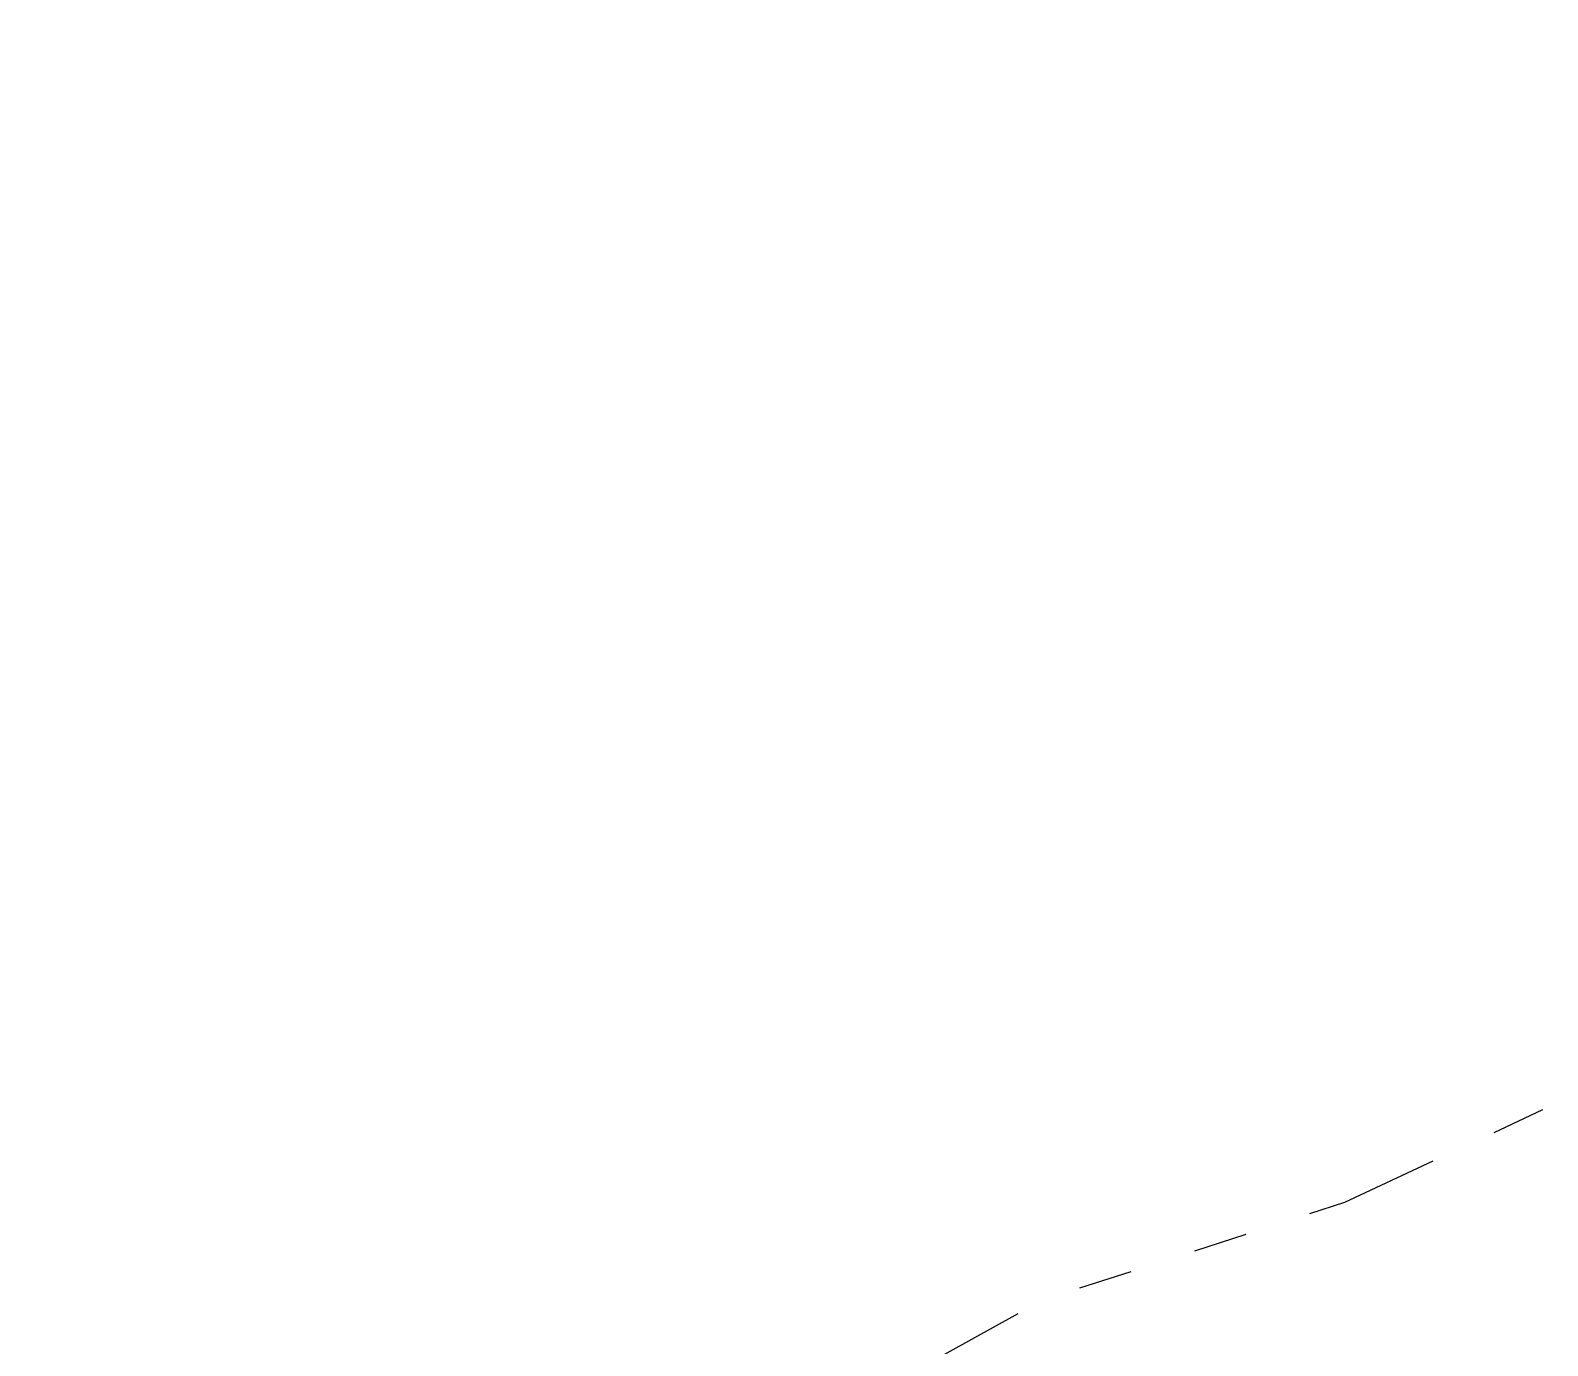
# Model space of a CAD drawing. Header units: feet. Extents: x 2175025 to 2179063, y 467811 to 470338.
# Drawn here: x 2176343.564 to 2176346.388, y 470127.303 to 470129.752 of the extents above; entities that cross this region are included whole.
import ezdxf

# ---------------------------------------------------------------- set-up
doc = ezdxf.new("R2010")
doc.units = ezdxf.units.FT
doc.header["$LTSCALE"] = 0.5
doc.header["$MEASUREMENT"] = 0
doc.linetypes.add('DIVIDE', pattern=[1.25, 0.5, -0.25, 0, -0.25, 0, -0.25])
doc.layers.add('EC', color=35, linetype='DIVIDE')
doc.layers.add('wetlands_formatted', color=70, linetype='CONTINUOUS')

msp = doc.modelspace()

# ---------------------------------------------------------------- hatches: boundary and pattern name
at = {"layer": 'wetlands_formatted'}
h = msp.add_hatch(dxfattribs=at)
h.set_pattern_fill('ANSI31', color=5, scale=80, style=0)
h.paths.add_polyline_path([(2176463.572, 470116.4674), (2176470.8079, 470131.6345), (2176473.7393, 470142.5028), (2176436.5954, 470132.9924), (2176335.5255, 470138.5061), (2176248.0863, 470135.1423), (2176264.369, 470104.0351), (2176268.8528, 470103.6885), (2176283.4444, 470097.3402), (2176296.5764, 470091.5974), (2176316.3296, 470075.793), (2176323.218, 470063.6738), (2176327.5255, 470056.2827), (2176334.1878, 470049.4486), (2176343.0926, 470034.3693), (2176345.5538, 470020.2524), (2176346.9461, 470014.3657), (2176351.0612, 470014.9002), (2176353.4719, 470019.8581), (2176365.7331, 470037.8957), (2176381.2777, 470060.2932), (2176394.3481, 470072.745), (2176416.7773, 470082.73), (2176437.4798, 470095.378), (2176451.9724, 470104.2903)])

# ---------------------------------------------------------------- linework, layer by layer
at = {"layer": 'EC', "color": 43, "elevation": 430, "flags": 128}
msp.add_lwpolyline([(2176347.1515, 470128.0003), (2176348.4472, 470128.0705), (2176349.3611, 470128.1265), (2176350.2736, 470128.2337), (2176351.5722, 470128.3982), (2176353.338, 470128.6515), (2176353.7839, 470128.7279), (2176355.8282, 470129.0793), (2176355.9962, 470129.1284), (2176357.3864, 470129.5232), (2176357.9269, 470129.6879), (2176357.992, 470129.711), (2176358.193, 470129.7538), (2176358.8878, 470129.8938), (2176359.5175, 470130.0035), (2176359.8596, 470130.0753), (2176360.3718, 470130.1793), (2176360.836, 470130.2567), (2176361.3277, 470130.3351), (2176361.752, 470130.4392), (2176362.5271, 470130.6221), (2176362.5266, 470130.6241), (2176362.4516, 470130.816), (2176360.7648, 470131.1491), (2176360.2947, 470131.3073), (2176359.1992, 470131.7135), (2176358.0112, 470132.361), (2176357.7996, 470132.469), (2176357.5449, 470132.6531), (2176356.4027, 470133.2276), (2176355.7085, 470133.6811), (2176355.0601, 470134.0486), (2176354.2669, 470134.6092), (2176353.7315, 470134.8858), (2176353.4013, 470135.0629), (2176352.2641, 470135.5632), (2176351.9465, 470135.8781), (2176351.5877, 470136.8325), (2176351.5383, 470136.984), (2176351.3547, 470137.3793), (2176350.9968, 470137.8075), (2176350.1532, 470137.7452), (2176346.8013, 470137.549), (2176345.4159, 470137.1715), (2176342.0058, 470136.02), (2176338.2194, 470134.7833), (2176337.1488, 470134.3606), (2176335.2872, 470133.7473), (2176332.1624, 470132.4273), (2176330.2747, 470131.8431), (2176327.2583, 470130.6682), (2176323.3125, 470129.6278), (2176322.5741, 470129.375), (2176320.0783, 470128.8558), (2176319.8337, 470128.7533), (2176319.7283, 470128.6898), (2176320.1261, 470128.6182), (2176320.5659, 470128.5609), (2176321.1625, 470128.5343), (2176322.3676, 470128.4942), (2176322.6448, 470128.481), (2176322.7969, 470128.4754), (2176324.3419, 470128.4424), (2176325.6215, 470128.4083), (2176325.9999, 470128.4012), (2176326.505, 470128.364), (2176327.0765, 470128.32), (2176329.7544, 470127.8567), (2176331.5227, 470127.4063), (2176332.6993, 470127.1894), (2176334.044, 470126.8224), (2176335.723, 470126.5853), (2176336.6659, 470126.3663), (2176338.8303, 470126.0481), (2176340.4054, 470125.2832), (2176341.2266, 470124.9416), (2176341.7686, 470125.2059), (2176343.1044, 470125.9783), (2176344.4624, 470126.8425), (2176345.4479, 470127.3881), (2176346.0105, 470127.5699), (2176346.6067, 470127.8491)], close=True, dxfattribs=at)

doc.saveas('drawing.dxf')
